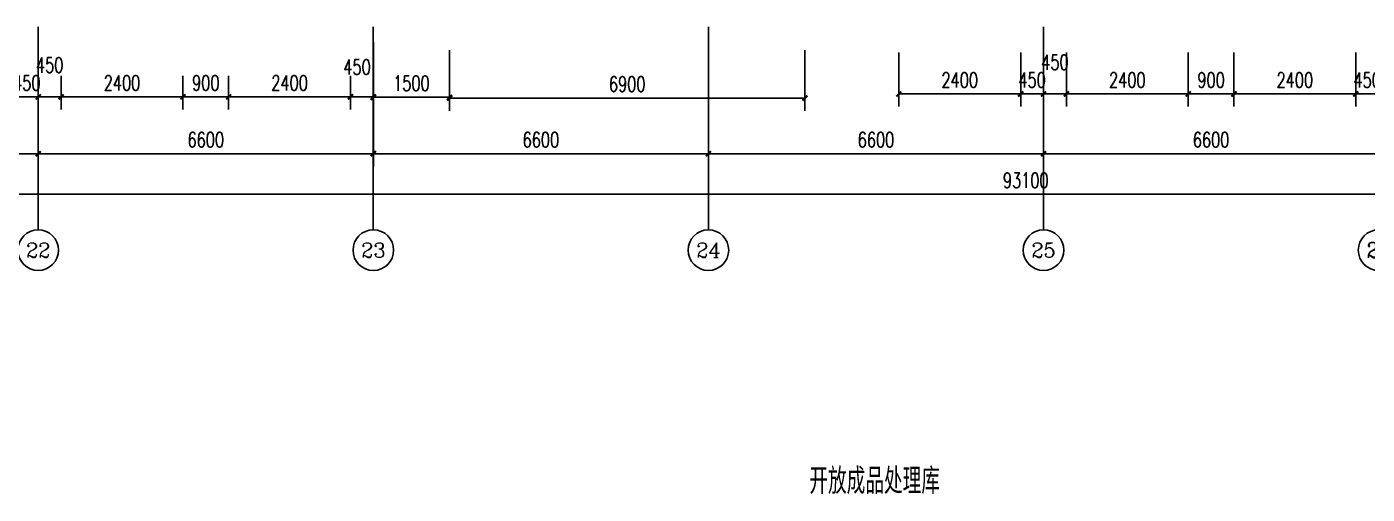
# Model space of a CAD drawing. Header units: millimetres. Extents: x 194 to 114499, y 121 to 30129.
# Drawn here: x 32869 to 59269, y 121 to 9329 of the extents above; entities that cross this region are included whole.
import ezdxf
from ezdxf.enums import TextEntityAlignment as Align

# ---------------------------------------------------------------- set-up
doc = ezdxf.new("R2010")
doc.units = ezdxf.units.MM
for name, color, linetype in [('AXIS', 3, 'Continuous'), ('AXIS_TEXT', 7, 'Continuous'), ('PUB_DIM', 3, 'Continuous'), ('PUB_TEXT', 7, 'Continuous')]:
    doc.layers.add(name, color=color, linetype=linetype)
doc.styles.add('_TCH_AXIS', font='COMPLEX', dxfattribs={"bigfont": 'GBCBIG'})
doc.styles.add('_TCH_DIM_T3', font='SIMPLEX', dxfattribs={"width": 0.705882, "bigfont": 'GBCBIG'})
doc.styles.add('COMPLEX', font='COMPLEX')
doc.styles.get("Standard").update_dxf_attribs({"font": 'txt', "bigfont": 'gbcbig.shx'})
doc.dimstyles.new('_TCH_ARCH&&100', dxfattribs={"dimtxt": 297.5, "dimasz": 100, "dimexe": 250, "dimexo": 300, "dimgap": 126.25, "dimtad": 1, "dimdec": 0, "dimzin": 0, "dimdsep": 46, "dimtxsty": '_TCH_DIM_T3', "dimblk": 'ARCHTICK', "dimcen": 0.09, "dimclrt": 7, "dimazin": 2, "dimtfac": 1, "dimtdec": 0, "dimtix": 1, "dimtmove": 2, "dimatfit": 3, "dimfxl": 1, "dimtolj": 1, "dimtzin": 0, "dimarcsym": 0})

# ---------------------------------------------------------------- blocks, each defined once
blk = doc.blocks.new('_ArchTick')
at = {"color": 0, "linetype": 'ByBlock', "const_width": 0.4}
blk.add_lwpolyline([(-0.5, -0.5), (0.5, 0.5)], dxfattribs=at)
blk = doc.blocks.new('*D104')
at = {"layer": 'Defpoints', "color": 0}
for p in [(32644, 8661), (33094, 8661), (33094, 7949)]:
    blk.add_point(p, dxfattribs=at)
at = {"layer": 'PUB_DIM', "color": 0, "lineweight": -2}
for p, q in [((32644, 8361), (32644, 7699)), ((33094, 8361), (33094, 7699)), ((32644, 7949), (32544, 7949)), ((32644, 7949), (33094, 7949)), ((33094, 7949), (33194, 7949))]:
    blk.add_line(p, q, dxfattribs=at)
at = {"layer": 'PUB_DIM', "color": 0, "lineweight": -2, "xscale": 100, "yscale": 100, "zscale": 100}
blk.add_blockref('_ArchTick', (32644, 7949), dxfattribs=at)
at = {"layer": 'PUB_DIM', "color": 0, "lineweight": -2, "xscale": 100, "yscale": 100, "zscale": 100, "rotation": 180}
blk.add_blockref('_ArchTick', (33094, 7949), dxfattribs=at)
at = {"layer": 'PUB_DIM', "color": 7, "insert": (32869, 8224), "char_height": 297.5, "attachment_point": 5, "style": '_TCH_DIM_T3'}
blk.add_mtext('\\A1;450', dxfattribs=at)
blk = doc.blocks.new('*D105')
at = {"layer": 'Defpoints', "color": 0}
for p in [(33094, 8661), (33544, 8661), (33544, 7949)]:
    blk.add_point(p, dxfattribs=at)
at = {"layer": 'PUB_DIM', "color": 0, "lineweight": -2}
for p, q in [((33094, 8361), (33094, 7699)), ((33544, 8361), (33544, 7699)), ((33094, 7949), (33544, 7949))]:
    blk.add_line(p, q, dxfattribs=at)
at = {"layer": 'PUB_DIM', "color": 0, "lineweight": -2, "xscale": 100, "yscale": 100, "zscale": 100, "rotation": 180}
blk.add_blockref('_ArchTick', (33094, 7949), dxfattribs=at)
at = {"layer": 'PUB_DIM', "color": 0, "lineweight": -2, "xscale": 100, "yscale": 100, "zscale": 100}
blk.add_blockref('_ArchTick', (33544, 7949), dxfattribs=at)
at = {"layer": 'PUB_DIM', "color": 7, "insert": (33319, 8574), "char_height": 297.5, "attachment_point": 5, "style": '_TCH_DIM_T3'}
blk.add_mtext('\\A1;450', dxfattribs=at)
blk = doc.blocks.new('*D106')
at = {"layer": 'Defpoints', "color": 0}
for p in [(33544, 8661), (35944, 8661), (35944, 7949)]:
    blk.add_point(p, dxfattribs=at)
at = {"layer": 'PUB_DIM', "color": 0, "lineweight": -2}
for p, q in [((33544, 8361), (33544, 7699)), ((35944, 8361), (35944, 7699)), ((33544, 7949), (35944, 7949))]:
    blk.add_line(p, q, dxfattribs=at)
at = {"layer": 'PUB_DIM', "color": 0, "lineweight": -2, "xscale": 100, "yscale": 100, "zscale": 100, "rotation": 180}
blk.add_blockref('_ArchTick', (33544, 7949), dxfattribs=at)
at = {"layer": 'PUB_DIM', "color": 0, "lineweight": -2, "xscale": 100, "yscale": 100, "zscale": 100}
blk.add_blockref('_ArchTick', (35944, 7949), dxfattribs=at)
at = {"layer": 'PUB_DIM', "color": 7, "insert": (34744, 8224), "char_height": 297.5, "attachment_point": 5, "style": '_TCH_DIM_T3'}
blk.add_mtext('\\A1;2400', dxfattribs=at)
blk = doc.blocks.new('*D107')
at = {"layer": 'Defpoints', "color": 0}
for p in [(35944, 8661), (36844, 8661), (36844, 7949)]:
    blk.add_point(p, dxfattribs=at)
at = {"layer": 'PUB_DIM', "color": 0, "lineweight": -2}
for p, q in [((35944, 8361), (35944, 7699)), ((36844, 8361), (36844, 7699)), ((35944, 7949), (36844, 7949))]:
    blk.add_line(p, q, dxfattribs=at)
at = {"layer": 'PUB_DIM', "color": 0, "lineweight": -2, "xscale": 100, "yscale": 100, "zscale": 100, "rotation": 180}
blk.add_blockref('_ArchTick', (35944, 7949), dxfattribs=at)
at = {"layer": 'PUB_DIM', "color": 0, "lineweight": -2, "xscale": 100, "yscale": 100, "zscale": 100}
blk.add_blockref('_ArchTick', (36844, 7949), dxfattribs=at)
at = {"layer": 'PUB_DIM', "color": 7, "insert": (36394, 8224), "char_height": 297.5, "attachment_point": 5, "style": '_TCH_DIM_T3'}
blk.add_mtext('\\A1;900', dxfattribs=at)
blk = doc.blocks.new('*D108')
at = {"layer": 'Defpoints', "color": 0}
for p in [(36844, 8661), (39244, 8661), (39244, 7949)]:
    blk.add_point(p, dxfattribs=at)
at = {"layer": 'PUB_DIM', "color": 0, "lineweight": -2}
for p, q in [((36844, 8361), (36844, 7699)), ((39244, 8361), (39244, 7699)), ((36844, 7949), (39244, 7949))]:
    blk.add_line(p, q, dxfattribs=at)
at = {"layer": 'PUB_DIM', "color": 0, "lineweight": -2, "xscale": 100, "yscale": 100, "zscale": 100, "rotation": 180}
blk.add_blockref('_ArchTick', (36844, 7949), dxfattribs=at)
at = {"layer": 'PUB_DIM', "color": 0, "lineweight": -2, "xscale": 100, "yscale": 100, "zscale": 100}
blk.add_blockref('_ArchTick', (39244, 7949), dxfattribs=at)
at = {"layer": 'PUB_DIM', "color": 7, "insert": (38044, 8224), "char_height": 297.5, "attachment_point": 5, "style": '_TCH_DIM_T3'}
blk.add_mtext('\\A1;2400', dxfattribs=at)
blk = doc.blocks.new('*D109')
at = {"layer": 'Defpoints', "color": 0}
for p in [(39244, 8661), (39694, 8661), (39694, 7949)]:
    blk.add_point(p, dxfattribs=at)
at = {"layer": 'PUB_DIM', "color": 0, "lineweight": -2}
for p, q in [((39244, 8361), (39244, 7699)), ((39694, 8361), (39694, 7699)), ((39244, 7949), (39694, 7949))]:
    blk.add_line(p, q, dxfattribs=at)
at = {"layer": 'PUB_DIM', "color": 0, "lineweight": -2, "xscale": 100, "yscale": 100, "zscale": 100, "rotation": 180}
blk.add_blockref('_ArchTick', (39244, 7949), dxfattribs=at)
at = {"layer": 'PUB_DIM', "color": 0, "lineweight": -2, "xscale": 100, "yscale": 100, "zscale": 100}
blk.add_blockref('_ArchTick', (39694, 7949), dxfattribs=at)
at = {"layer": 'PUB_DIM', "color": 7, "insert": (39373, 8536), "char_height": 297.5, "attachment_point": 5, "style": '_TCH_DIM_T3'}
blk.add_mtext('\\A1;450', dxfattribs=at)
blk = doc.blocks.new('*D116')
at = {"layer": 'Defpoints', "color": 0}
for p in [(50044, 9123), (52444, 9123), (52444, 8006)]:
    blk.add_point(p, dxfattribs=at)
at = {"layer": 'PUB_DIM', "color": 0, "lineweight": -2}
for p, q in [((50044, 8823), (50044, 7756)), ((52444, 8823), (52444, 7756)), ((50044, 8006), (52444, 8006))]:
    blk.add_line(p, q, dxfattribs=at)
at = {"layer": 'PUB_DIM', "color": 0, "lineweight": -2, "xscale": 100, "yscale": 100, "zscale": 100, "rotation": 180}
blk.add_blockref('_ArchTick', (50044, 8006), dxfattribs=at)
at = {"layer": 'PUB_DIM', "color": 0, "lineweight": -2, "xscale": 100, "yscale": 100, "zscale": 100}
blk.add_blockref('_ArchTick', (52444, 8006), dxfattribs=at)
at = {"layer": 'PUB_DIM', "color": 7, "insert": (51244, 8281), "char_height": 297.5, "attachment_point": 5, "style": '_TCH_DIM_T3'}
blk.add_mtext('\\A1;2400', dxfattribs=at)
blk = doc.blocks.new('*D117')
at = {"layer": 'Defpoints', "color": 0}
for p in [(52444, 9123), (52894, 9123), (52894, 8006)]:
    blk.add_point(p, dxfattribs=at)
at = {"layer": 'PUB_DIM', "color": 0, "lineweight": -2}
for p, q in [((52444, 8823), (52444, 7756)), ((52894, 8823), (52894, 7756)), ((52444, 8006), (52344, 8006)), ((52444, 8006), (52894, 8006)), ((52894, 8006), (52994, 8006))]:
    blk.add_line(p, q, dxfattribs=at)
at = {"layer": 'PUB_DIM', "color": 0, "lineweight": -2, "xscale": 100, "yscale": 100, "zscale": 100}
blk.add_blockref('_ArchTick', (52444, 8006), dxfattribs=at)
at = {"layer": 'PUB_DIM', "color": 0, "lineweight": -2, "xscale": 100, "yscale": 100, "zscale": 100, "rotation": 180}
blk.add_blockref('_ArchTick', (52894, 8006), dxfattribs=at)
at = {"layer": 'PUB_DIM', "color": 7, "insert": (52669, 8281), "char_height": 297.5, "attachment_point": 5, "style": '_TCH_DIM_T3'}
blk.add_mtext('\\A1;450', dxfattribs=at)
blk = doc.blocks.new('*D118')
at = {"layer": 'Defpoints', "color": 0}
for p in [(52894, 9123), (53344, 9123), (53344, 8006)]:
    blk.add_point(p, dxfattribs=at)
at = {"layer": 'PUB_DIM', "color": 0, "lineweight": -2}
for p, q in [((52894, 8823), (52894, 7756)), ((53344, 8823), (53344, 7756)), ((52894, 8006), (53344, 8006))]:
    blk.add_line(p, q, dxfattribs=at)
at = {"layer": 'PUB_DIM', "color": 0, "lineweight": -2, "xscale": 100, "yscale": 100, "zscale": 100, "rotation": 180}
blk.add_blockref('_ArchTick', (52894, 8006), dxfattribs=at)
at = {"layer": 'PUB_DIM', "color": 0, "lineweight": -2, "xscale": 100, "yscale": 100, "zscale": 100}
blk.add_blockref('_ArchTick', (53344, 8006), dxfattribs=at)
at = {"layer": 'PUB_DIM', "color": 7, "insert": (53119, 8631), "char_height": 297.5, "attachment_point": 5, "style": '_TCH_DIM_T3'}
blk.add_mtext('\\A1;450', dxfattribs=at)
blk = doc.blocks.new('*D119')
at = {"layer": 'Defpoints', "color": 0}
for p in [(53344, 9123), (55744, 9123), (55744, 8006)]:
    blk.add_point(p, dxfattribs=at)
at = {"layer": 'PUB_DIM', "color": 0, "lineweight": -2}
for p, q in [((53344, 8823), (53344, 7756)), ((55744, 8823), (55744, 7756)), ((53344, 8006), (55744, 8006))]:
    blk.add_line(p, q, dxfattribs=at)
at = {"layer": 'PUB_DIM', "color": 0, "lineweight": -2, "xscale": 100, "yscale": 100, "zscale": 100, "rotation": 180}
blk.add_blockref('_ArchTick', (53344, 8006), dxfattribs=at)
at = {"layer": 'PUB_DIM', "color": 0, "lineweight": -2, "xscale": 100, "yscale": 100, "zscale": 100}
blk.add_blockref('_ArchTick', (55744, 8006), dxfattribs=at)
at = {"layer": 'PUB_DIM', "color": 7, "insert": (54544, 8281), "char_height": 297.5, "attachment_point": 5, "style": '_TCH_DIM_T3'}
blk.add_mtext('\\A1;2400', dxfattribs=at)
blk = doc.blocks.new('*D120')
at = {"layer": 'Defpoints', "color": 0}
for p in [(55744, 9123), (56644, 9123), (56644, 8006)]:
    blk.add_point(p, dxfattribs=at)
at = {"layer": 'PUB_DIM', "color": 0, "lineweight": -2}
for p, q in [((55744, 8823), (55744, 7756)), ((56644, 8823), (56644, 7756)), ((55744, 8006), (56644, 8006))]:
    blk.add_line(p, q, dxfattribs=at)
at = {"layer": 'PUB_DIM', "color": 0, "lineweight": -2, "xscale": 100, "yscale": 100, "zscale": 100, "rotation": 180}
blk.add_blockref('_ArchTick', (55744, 8006), dxfattribs=at)
at = {"layer": 'PUB_DIM', "color": 0, "lineweight": -2, "xscale": 100, "yscale": 100, "zscale": 100}
blk.add_blockref('_ArchTick', (56644, 8006), dxfattribs=at)
at = {"layer": 'PUB_DIM', "color": 7, "insert": (56194, 8281), "char_height": 297.5, "attachment_point": 5, "style": '_TCH_DIM_T3'}
blk.add_mtext('\\A1;900', dxfattribs=at)
blk = doc.blocks.new('*D121')
at = {"layer": 'Defpoints', "color": 0}
for p in [(56644, 9123), (59044, 9123), (59044, 8006)]:
    blk.add_point(p, dxfattribs=at)
at = {"layer": 'PUB_DIM', "color": 0, "lineweight": -2}
for p, q in [((56644, 8823), (56644, 7756)), ((59044, 8823), (59044, 7756)), ((56644, 8006), (59044, 8006))]:
    blk.add_line(p, q, dxfattribs=at)
at = {"layer": 'PUB_DIM', "color": 0, "lineweight": -2, "xscale": 100, "yscale": 100, "zscale": 100, "rotation": 180}
blk.add_blockref('_ArchTick', (56644, 8006), dxfattribs=at)
at = {"layer": 'PUB_DIM', "color": 0, "lineweight": -2, "xscale": 100, "yscale": 100, "zscale": 100}
blk.add_blockref('_ArchTick', (59044, 8006), dxfattribs=at)
at = {"layer": 'PUB_DIM', "color": 7, "insert": (57844, 8281), "char_height": 297.5, "attachment_point": 5, "style": '_TCH_DIM_T3'}
blk.add_mtext('\\A1;2400', dxfattribs=at)
blk = doc.blocks.new('*D122')
at = {"layer": 'Defpoints', "color": 0}
for p in [(59044, 9123), (59494, 9123), (59494, 8006)]:
    blk.add_point(p, dxfattribs=at)
at = {"layer": 'PUB_DIM', "color": 0, "lineweight": -2}
for p, q in [((59044, 8823), (59044, 7756)), ((59494, 8823), (59494, 7756)), ((59044, 8006), (58944, 8006)), ((59044, 8006), (59494, 8006)), ((59494, 8006), (59594, 8006))]:
    blk.add_line(p, q, dxfattribs=at)
at = {"layer": 'PUB_DIM', "color": 0, "lineweight": -2, "xscale": 100, "yscale": 100, "zscale": 100}
blk.add_blockref('_ArchTick', (59044, 8006), dxfattribs=at)
at = {"layer": 'PUB_DIM', "color": 0, "lineweight": -2, "xscale": 100, "yscale": 100, "zscale": 100, "rotation": 180}
blk.add_blockref('_ArchTick', (59494, 8006), dxfattribs=at)
at = {"layer": 'PUB_DIM', "color": 7, "insert": (59269, 8281), "char_height": 297.5, "attachment_point": 5, "style": '_TCH_DIM_T3'}
blk.add_mtext('\\A1;450', dxfattribs=at)
blk = doc.blocks.new('*D143')
at = {"layer": 'Defpoints', "color": 0}
for p in [(41194, 9172), (48194, 9172), (48194, 7925)]:
    blk.add_point(p, dxfattribs=at)
at = {"layer": 'PUB_DIM', "color": 0, "lineweight": -2}
for p, q in [((41194, 8872), (41194, 7675)), ((48194, 8872), (48194, 7675)), ((41194, 7925), (48194, 7925))]:
    blk.add_line(p, q, dxfattribs=at)
at = {"layer": 'PUB_DIM', "color": 0, "lineweight": -2, "xscale": 100, "yscale": 100, "zscale": 100, "rotation": 180}
blk.add_blockref('_ArchTick', (41194, 7925), dxfattribs=at)
at = {"layer": 'PUB_DIM', "color": 0, "lineweight": -2, "xscale": 100, "yscale": 100, "zscale": 100}
blk.add_blockref('_ArchTick', (48194, 7925), dxfattribs=at)
at = {"layer": 'PUB_DIM', "color": 7, "insert": (44694, 8200), "char_height": 297.5, "attachment_point": 5, "style": '_TCH_DIM_T3'}
blk.add_mtext('\\A1;6900', dxfattribs=at)
blk = doc.blocks.new('*D144')
at = {"layer": 'Defpoints', "color": 0}
for p in [(39694, 9041), (41194, 9041), (41194, 7941)]:
    blk.add_point(p, dxfattribs=at)
at = {"layer": 'PUB_DIM', "color": 0, "lineweight": -2}
for p, q in [((39694, 8741), (39694, 7691)), ((41194, 8741), (41194, 7691)), ((39694, 7941), (41194, 7941))]:
    blk.add_line(p, q, dxfattribs=at)
at = {"layer": 'PUB_DIM', "color": 0, "lineweight": -2, "xscale": 100, "yscale": 100, "zscale": 100, "rotation": 180}
blk.add_blockref('_ArchTick', (39694, 7941), dxfattribs=at)
at = {"layer": 'PUB_DIM', "color": 0, "lineweight": -2, "xscale": 100, "yscale": 100, "zscale": 100}
blk.add_blockref('_ArchTick', (41194, 7941), dxfattribs=at)
at = {"layer": 'PUB_DIM', "color": 7, "insert": (40444, 8216), "char_height": 297.5, "attachment_point": 5, "style": '_TCH_DIM_T3'}
blk.add_mtext('\\A1;1500', dxfattribs=at)
blk = doc.blocks.new('*D157')
at = {"layer": 'AXIS', "color": 0, "lineweight": -2}
for p, q in [((26494, 9029), (26494, 6579)), ((33094, 9029), (33094, 6579)), ((26494, 6829), (33094, 6829))]:
    blk.add_line(p, q, dxfattribs=at)
at = {"layer": 'Defpoints', "color": 0}
for p in [(26494, 9329), (33094, 9329), (33094, 6829)]:
    blk.add_point(p, dxfattribs=at)
at = {"layer": 'AXIS', "color": 0, "lineweight": -2, "xscale": 100, "yscale": 100, "zscale": 100, "rotation": 180}
blk.add_blockref('_ArchTick', (26494, 6829), dxfattribs=at)
at = {"layer": 'AXIS', "color": 0, "lineweight": -2, "xscale": 100, "yscale": 100, "zscale": 100}
blk.add_blockref('_ArchTick', (33094, 6829), dxfattribs=at)
at = {"layer": 'AXIS', "color": 7, "insert": (29794, 7104), "char_height": 297.5, "attachment_point": 5, "style": '_TCH_DIM_T3'}
blk.add_mtext('\\A1;6600', dxfattribs=at)
blk = doc.blocks.new('*D158')
at = {"layer": 'AXIS', "color": 0, "lineweight": -2}
for p, q in [((33094, 9029), (33094, 6579)), ((39694, 9029), (39694, 6579)), ((33094, 6829), (39694, 6829))]:
    blk.add_line(p, q, dxfattribs=at)
at = {"layer": 'Defpoints', "color": 0}
for p in [(33094, 9329), (39694, 9329), (39694, 6829)]:
    blk.add_point(p, dxfattribs=at)
at = {"layer": 'AXIS', "color": 0, "lineweight": -2, "xscale": 100, "yscale": 100, "zscale": 100, "rotation": 180}
blk.add_blockref('_ArchTick', (33094, 6829), dxfattribs=at)
at = {"layer": 'AXIS', "color": 0, "lineweight": -2, "xscale": 100, "yscale": 100, "zscale": 100}
blk.add_blockref('_ArchTick', (39694, 6829), dxfattribs=at)
at = {"layer": 'AXIS', "color": 7, "insert": (36394, 7104), "char_height": 297.5, "attachment_point": 5, "style": '_TCH_DIM_T3'}
blk.add_mtext('\\A1;6600', dxfattribs=at)
blk = doc.blocks.new('*D159')
at = {"layer": 'AXIS', "color": 0, "lineweight": -2}
for p, q in [((39694, 9029), (39694, 6579)), ((46294, 9029), (46294, 6579)), ((39694, 6829), (46294, 6829))]:
    blk.add_line(p, q, dxfattribs=at)
at = {"layer": 'Defpoints', "color": 0}
for p in [(39694, 9329), (46294, 9329), (46294, 6829)]:
    blk.add_point(p, dxfattribs=at)
at = {"layer": 'AXIS', "color": 0, "lineweight": -2, "xscale": 100, "yscale": 100, "zscale": 100, "rotation": 180}
blk.add_blockref('_ArchTick', (39694, 6829), dxfattribs=at)
at = {"layer": 'AXIS', "color": 0, "lineweight": -2, "xscale": 100, "yscale": 100, "zscale": 100}
blk.add_blockref('_ArchTick', (46294, 6829), dxfattribs=at)
at = {"layer": 'AXIS', "color": 7, "insert": (42994, 7104), "char_height": 297.5, "attachment_point": 5, "style": '_TCH_DIM_T3'}
blk.add_mtext('\\A1;6600', dxfattribs=at)
blk = doc.blocks.new('*D160')
at = {"layer": 'AXIS', "color": 0, "lineweight": -2}
for p, q in [((46294, 9029), (46294, 6579)), ((52894, 9029), (52894, 6579)), ((46294, 6829), (52894, 6829))]:
    blk.add_line(p, q, dxfattribs=at)
at = {"layer": 'Defpoints', "color": 0}
for p in [(46294, 9329), (52894, 9329), (52894, 6829)]:
    blk.add_point(p, dxfattribs=at)
at = {"layer": 'AXIS', "color": 0, "lineweight": -2, "xscale": 100, "yscale": 100, "zscale": 100, "rotation": 180}
blk.add_blockref('_ArchTick', (46294, 6829), dxfattribs=at)
at = {"layer": 'AXIS', "color": 0, "lineweight": -2, "xscale": 100, "yscale": 100, "zscale": 100}
blk.add_blockref('_ArchTick', (52894, 6829), dxfattribs=at)
at = {"layer": 'AXIS', "color": 7, "insert": (49594, 7104), "char_height": 297.5, "attachment_point": 5, "style": '_TCH_DIM_T3'}
blk.add_mtext('\\A1;6600', dxfattribs=at)
blk = doc.blocks.new('*D161')
at = {"layer": 'AXIS', "color": 0, "lineweight": -2}
for p, q in [((52894, 9029), (52894, 6579)), ((59494, 9029), (59494, 6579)), ((52894, 6829), (59494, 6829))]:
    blk.add_line(p, q, dxfattribs=at)
at = {"layer": 'Defpoints', "color": 0}
for p in [(52894, 9329), (59494, 9329), (59494, 6829)]:
    blk.add_point(p, dxfattribs=at)
at = {"layer": 'AXIS', "color": 0, "lineweight": -2, "xscale": 100, "yscale": 100, "zscale": 100, "rotation": 180}
blk.add_blockref('_ArchTick', (52894, 6829), dxfattribs=at)
at = {"layer": 'AXIS', "color": 0, "lineweight": -2, "xscale": 100, "yscale": 100, "zscale": 100}
blk.add_blockref('_ArchTick', (59494, 6829), dxfattribs=at)
at = {"layer": 'AXIS', "color": 7, "insert": (56194, 7104), "char_height": 297.5, "attachment_point": 5, "style": '_TCH_DIM_T3'}
blk.add_mtext('\\A1;6600', dxfattribs=at)
blk = doc.blocks.new('*D168')
at = {"layer": 'AXIS', "color": 0, "lineweight": -2}
for p, q in [((5994, 9029), (5994, 5779)), ((99094, 9029), (99094, 5779)), ((5994, 6029), (99094, 6029))]:
    blk.add_line(p, q, dxfattribs=at)
at = {"layer": 'Defpoints', "color": 0}
for p in [(5994, 9329), (99094, 9329), (99094, 6029)]:
    blk.add_point(p, dxfattribs=at)
at = {"layer": 'AXIS', "color": 0, "lineweight": -2, "xscale": 100, "yscale": 100, "zscale": 100, "rotation": 180}
blk.add_blockref('_ArchTick', (5994, 6029), dxfattribs=at)
at = {"layer": 'AXIS', "color": 0, "lineweight": -2, "xscale": 100, "yscale": 100, "zscale": 100}
blk.add_blockref('_ArchTick', (99094, 6029), dxfattribs=at)
at = {"layer": 'AXIS', "color": 7, "insert": (52544, 6304), "char_height": 297.5, "attachment_point": 5, "style": '_TCH_DIM_T3'}
blk.add_mtext('\\A1;93100', dxfattribs=at)
blk = doc.blocks.new('_AXISO')
blk.add_circle((0, 0), 0.5)
at = {"layer": 'AXIS_TEXT', "style": 'COMPLEX', "width": 1.041667}
blk.add_attdef('A', text='', height=0.56, dxfattribs=at).set_placement((-0.25, -0.28), (0.25, -0.28), align=Align.FIT)

msp = doc.modelspace()

# ---------------------------------------------------------------- linework, layer by layer
at = {"layer": 'AXIS'}
for p, q in [((33093.6, 9329.3), (33093.6, 5329.3)), ((39693.6, 9329.3), (39693.6, 5329.3)), ((46293.6, 9329.3), (46293.6, 5329.3)), ((52893.6, 9329.3), (52893.6, 5329.3))]:
    msp.add_line(p, q, dxfattribs=at)

# ---------------------------------------------------------------- block references
ref = msp.add_blockref('_AXISO', (33093.6, 4929.3), dxfattribs=dict(at, xscale=800, yscale=800, zscale=800))
ref.add_attrib('A', '22', dxfattribs={"layer": 'AXIS_TEXT', "height": 294.28, "style": '_TCH_AXIS'}).set_placement((32855.4, 4782.1), (33331.9, 4782.1), align=Align.FIT)
ref = msp.add_blockref('_AXISO', (39693.6, 4929.3), dxfattribs=dict(at, xscale=800, yscale=800, zscale=800))
ref.add_attrib('A', '23', dxfattribs={"layer": 'AXIS_TEXT', "height": 294.28, "style": '_TCH_AXIS'}).set_placement((39455.4, 4782.1), (39931.9, 4782.1), align=Align.FIT)
ref = msp.add_blockref('_AXISO', (46293.6, 4929.3), dxfattribs=dict(at, xscale=800, yscale=800, zscale=800))
ref.add_attrib('A', '24', dxfattribs={"layer": 'AXIS_TEXT', "height": 288.12, "style": '_TCH_AXIS', "width": 0.972222}).set_placement((46053.5, 4785.2), (46533.7, 4785.2), align=Align.FIT)
ref = msp.add_blockref('_AXISO', (52893.6, 4929.3), dxfattribs=dict(at, xscale=800, yscale=800, zscale=800))
ref.add_attrib('A', '25', dxfattribs={"layer": 'AXIS_TEXT', "height": 294.28, "style": '_TCH_AXIS'}).set_placement((52655.4, 4782.1), (53131.9, 4782.1), align=Align.FIT)
ref = msp.add_blockref('_AXISO', (59493.6, 4929.3), dxfattribs=dict(at, xscale=800, yscale=800, zscale=800))
ref.add_attrib('A', '26', dxfattribs={"layer": 'AXIS_TEXT', "height": 300.65, "style": '_TCH_AXIS', "width": 0.970588}).set_placement((59257.4, 4778.9), (59729.9, 4778.9), align=Align.FIT)

# ---------------------------------------------------------------- texts
at = {"layer": 'PUB_TEXT'}
msp.add_text('开放成品处理库', height=510.64, dxfattribs=at).set_placement((48281, 125.7))

# ---------------------------------------------------------------- dimensions: what is measured, and where the dimension line sits
at = {"layer": 'AXIS'}
for p1, p2, distance, text, picture, middle in [((5993.6, 9329.3), (99093.6, 9329.3), -3300, '93100', '*D168', (52543.6, 6304.3)), ((26493.6, 9329.3), (33093.6, 9329.3), -2500, '6600', '*D157', (29793.6, 7104.3)), ((33093.6, 9329.3), (39693.6, 9329.3), -2500, '6600', '*D158', (36393.6, 7104.3)), ((39693.6, 9329.3), (46293.6, 9329.3), -2500, '6600', '*D159', (42993.6, 7104.3)), ((46293.6, 9329.3), (52893.6, 9329.3), -2500, '6600', '*D160', (49593.6, 7104.3)), ((52893.6, 9329.3), (59493.6, 9329.3), -2500, '6600', '*D161', (56193.6, 7104.3))]:
    dim = msp.add_aligned_dim(p1=p1, p2=p2, distance=distance, text=text, dimstyle='_TCH_ARCH&&100', dxfattribs=at)
    dim.commit()
    dim.dimension.update_dxf_attribs({"geometry": picture, "text_midpoint": middle})
at = {"layer": 'PUB_DIM'}
for p1, p2, distance, text, picture, middle in [((39693.6, 9041), (41193.6, 9041), -1100.2, '1500', '*D144', (40443.6, 8215.8)), ((41193.6, 9171.9), (48193.6, 9171.9), -1246.9, '6900', '*D143', (44693.6, 8200)), ((50043.6, 9123.1), (52443.6, 9123.1), -1116.8, '2400', '*D116', (51243.6, 8281.3)), ((52443.6, 9123.1), (52893.6, 9123.1), -1116.8, '450', '*D117', (52668.6, 8281.3)), ((53343.6, 9123.1), (55743.6, 9123.1), -1116.8, '2400', '*D119', (54543.6, 8281.3)), ((55743.6, 9123.1), (56643.6, 9123.1), -1116.8, '900', '*D120', (56193.6, 8281.3)), ((56643.6, 9123.1), (59043.6, 9123.1), -1116.8, '2400', '*D121', (57843.6, 8281.3)), ((59043.6, 9123.1), (59493.6, 9123.1), -1116.8, '450', '*D122', (59268.6, 8281.3)), ((32643.6, 8661), (33093.6, 8661), -711.9, '450', '*D104', (32868.6, 8224.2)), ((33543.6, 8661), (35943.6, 8661), -711.9, '2400', '*D106', (34743.6, 8224.2)), ((35943.6, 8661), (36843.6, 8661), -711.9, '900', '*D107', (36393.6, 8224.2)), ((36843.6, 8661), (39243.6, 8661), -711.9, '2400', '*D108', (38043.6, 8224.2))]:
    dim = msp.add_aligned_dim(p1=p1, p2=p2, distance=distance, text=text, dimstyle='_TCH_ARCH&&100', dxfattribs=at)
    dim.commit()
    dim.dimension.update_dxf_attribs({"geometry": picture, "text_midpoint": middle})
for base, p1, p2, picture, middle in [((53343.6, 8006.3), (52893.6, 9123.1), (53343.6, 9123.1), '*D118', (53118.6, 8631.3)), ((33543.6, 7949.2), (33093.6, 8661), (33543.6, 8661), '*D105', (33318.6, 8574.2)), ((39693.6, 7949.2), (39243.6, 8661), (39693.6, 8661), '*D109', (39372.5, 8535.9))]:
    dim = msp.add_linear_dim(base=base, p1=p1, p2=p2, angle=0, text='450', dimstyle='_TCH_ARCH&&100', dxfattribs=at)
    dim.commit()
    dim.dimension.update_dxf_attribs({"geometry": picture, "text_midpoint": middle, "dimtype": 161})

doc.saveas('drawing.dxf')
